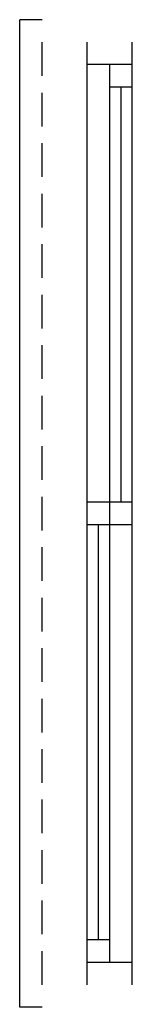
# Model space of a CAD drawing. Header units: millimetres. Extents: x -170 to -145, y 864 to 1084.
import ezdxf

# ---------------------------------------------------------------- set-up
doc = ezdxf.new("R2010")
doc.units = ezdxf.units.MM
doc.linetypes.add('HIDDEN', pattern=[0.375, 0.25, -0.125])

msp = doc.modelspace()

# ---------------------------------------------------------------- linework, layer by layer
for p, q in [((-170.09, 864.21), (-170.09, 1084.21)), ((-165.09, 1084.21), (-170.09, 1084.21)), ((-155.09, 869.21), (-155.09, 1079.21)), ((-145.09, 869.21), (-145.09, 1079.21)), ((-145.09, 1074.21), (-155.09, 1074.21)), ((-150.09, 874.21), (-150.09, 1074.21)), ((-145.09, 1069.21), (-150.09, 1069.21)), ((-147.59, 1069.21), (-147.59, 976.71)), ((-145.09, 976.71), (-155.09, 976.71)), ((-145.09, 971.71), (-155.09, 971.71)), ((-152.59, 879.21), (-152.59, 971.71)), ((-150.09, 879.21), (-155.09, 879.21)), ((-145.09, 874.21), (-155.09, 874.21)), ((-165.09, 864.21), (-170.09, 864.21))]:
    msp.add_line(p, q)
at = {"linetype": 'HIDDEN', "ltscale": 30}
msp.add_line((-165.09, 869.21), (-165.09, 1079.21), dxfattribs=at)

doc.saveas('drawing.dxf')
